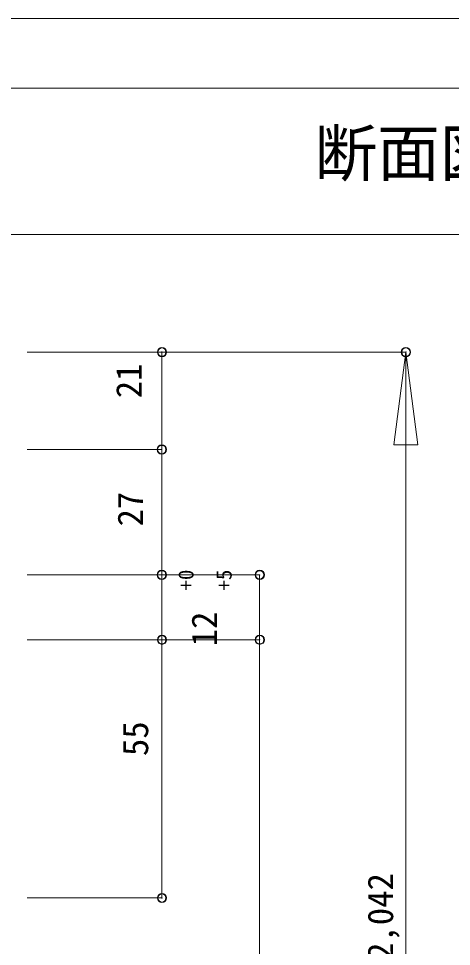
# Model space of a CAD drawing. Units: millimetres, scale not verified. Extents: x -596 to 604, y -411 to 420.
# Drawn here: x -317.7 to -224.5, y 220.1 to 420 of the extents above; entities that cross this region are included whole.
import ezdxf
from ezdxf.enums import TextEntityAlignment as Align

# ---------------------------------------------------------------- set-up
doc = ezdxf.new("R2010")
doc.units = ezdxf.units.MM
doc.header["$LTSCALE"] = 3
doc.header["$PDMODE"] = 32
doc.header["$PDSIZE"] = 1.8
for name, color, linetype, lineweight in [('1-0_H-SYM', 7, 'Continuous', 20), ('1-1_0', 7, 'Continuous', 20), ('2-0_18', 7, 'Continuous', 18)]:
    doc.layers.add(name, color=color, linetype=linetype, lineweight=lineweight)
doc.styles.add('ＭＳ ゴシック', font='')
doc.styles.get('ＭＳ ゴシック').set_extended_font_data('MS Gothic')

msp = doc.modelspace()

# ---------------------------------------------------------------- linework, layer by layer
at = {"layer": '1-0_H-SYM'}
for p, q in [((-580.5, 405), (118.5, 405)), ((-580.5, 373.5), (118.5, 373.5)), ((-580.5, 373.5), (118.5, 373.5))]:
    msp.add_line(p, q, dxfattribs=at)
at = {"layer": '1-1_0'}
msp.add_line((-580.5, 405), (118.5, 405), dxfattribs=at)
msp.add_lwpolyline([(-595.5, -411), (604.5, -411), (604.5, 420), (-595.5, 420)], close=True, dxfattribs=at)
at = {"layer": '2-0_18', "color": 4}
for p, q in [((-315.921, 348.143), (-234.351, 348.143)), ((-236.951, 328.142), (-234.351, 348.143)), ((-234.351, 348.143), (-231.751, 328.142)), ((-234.351, 348.143), (-234.351, 46.786)), ((-286.92, 340.643), (-286.92, 230.531)), ((-231.751, 328.142), (-236.951, 328.142)), ((-313.264, 327.143), (-286.92, 327.143)), ((-265.81, 300.143), (-315.921, 300.143)), ((-265.866, 293.143), (-265.866, 300.143)), ((-265.866, 293.143), (-265.866, 54.286)), ((-287.865, 286.173), (-286.865, 286.173)), ((-266.81, 286.173), (-265.81, 286.173)), ((-287.865, 230.531), (-286.865, 230.531))]:
    msp.add_line(p, q, dxfattribs=at)
at = {"layer": '2-0_18', "color": 4, "lineweight": 9}
for p, q in [((-286.92, 327.712), (-286.92, 348.143)), ((-313.264, 327.143), (-315.921, 327.143)), ((-315.921, 286.173), (-265.866, 286.173)), ((-315.921, 230.531), (-286.92, 230.531))]:
    msp.add_line(p, q, dxfattribs=at)
at = {"layer": '2-0_18', "color": 4}
for centre in [(-286.865, 348.143), (-234.351, 348.143), (-286.92, 327.143), (-286.92, 300.143), (-265.81, 300.143), (-286.865, 286.173), (-265.81, 286.173), (-286.865, 230.531)]:
    msp.add_circle(centre, 1, dxfattribs=at)
at = {"layer": '2-0_18'}
for p in [(-286.92, 348.143), (-265.866, 300.143), (-286.92, 286.173), (-286.92, 230.531)]:
    msp.add_point(p, dxfattribs=at)
at = {"layer": '2-0_18', "color": 4}
for p in [(-286.865, 348.143), (-286.92, 327.143), (-286.92, 300.143), (-265.81, 300.143), (-286.865, 286.173), (-265.81, 286.173), (-286.865, 230.531)]:
    msp.add_point(p, dxfattribs=at)
at = {"layer": '2-0_18', "color": 5}
for p in [(-286.865, 348.143), (-234.351, 348.143), (-286.92, 327.143), (-286.92, 300.143), (-265.81, 300.143), (-286.865, 286.173), (-265.81, 286.173), (-286.865, 230.531)]:
    msp.add_point(p, dxfattribs=at)

# ---------------------------------------------------------------- texts
at = {"layer": '1-1_0', "style": 'ＭＳ ゴシック'}
msp.add_text('断面図', height=9.897, dxfattribs=at).set_placement((-254.022, 383.093), align=Align.BOTTOM_LEFT)
at = {"layer": '2-0_18', "style": 'ＭＳ ゴシック'}
for s, height, p in [('21', 5.499, (-289.611, 338.201)), ('27', 5.499, (-289.296, 310.576)), ('+0', 3.299, (-279.065, 296.785)), ('+5', 3.299, (-270.872, 296.785)), ('12', 5.499, (-273.362, 284.751)), ('55', 5.499, (-288.187, 261.106)), ('７尺タイプ:枠外Ｈ2,042', 5.499, (-235.439, 153.435))]:
    msp.add_text(s, height=height, rotation=90, dxfattribs=at).set_placement(p, align=Align.BOTTOM_LEFT)

doc.saveas('drawing.dxf')
